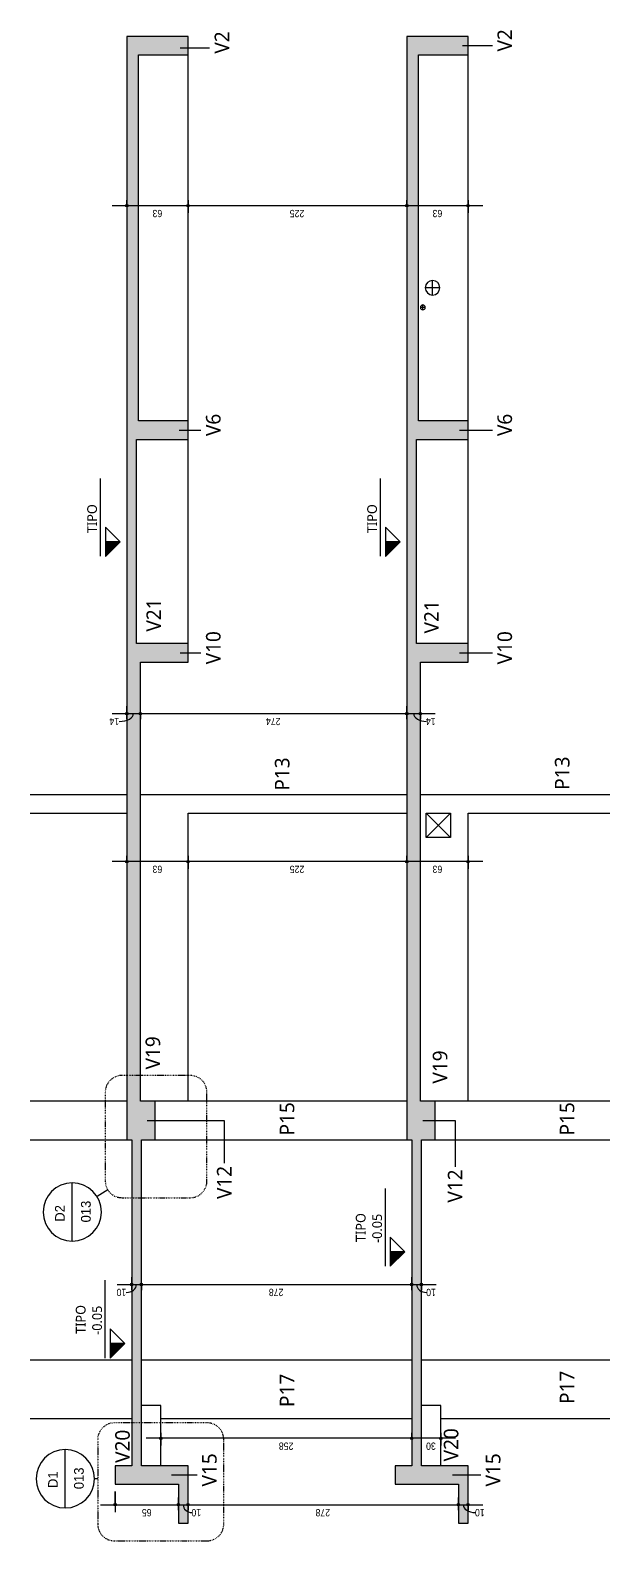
# Model space of a CAD drawing. Header units: centimetres. Extents: x -1968 to 25888, y -1244 to 84208.
# Drawn here: x 3456 to 4052, y 76450 to 78003 of the extents above; entities that cross this region are included whole.
import ezdxf

# ---------------------------------------------------------------- set-up
doc = ezdxf.new("R2010")
doc.units = ezdxf.units.CM
doc.linetypes.add('Traço ponto', pattern=[1.5875, 0.635, -0.47625, 0, -0.47625])
for name, color, linetype, lineweight in [('A-ANNO-DIMS', 7, 'Continuous', 9), ('A-ANNO-DIMS-50', 7, 'Continuous', 9), ('A-ANNO-SYMB', 7, 'Continuous', 9), ('A-DETL-GENF', 7, 'Continuous', 18), ('A-DETL-THIN', 7, 'Continuous', 18), ('A-FLOR', 7, 'Continuous', 18), ('A-GENM', 7, 'Continuous', 18), ('G-ANNO-TEXT', 7, 'Continuous', 9), ('S-BEAM', 7, 'Continuous', 18), ('S-BEAM-IDEN', 7, 'Continuous', 9), ('S-COLS', 7, 'Continuous', 18), ('S-COLS-IDEN', 7, 'Continuous', 9)]:
    doc.layers.add(name, color=color, linetype=linetype, lineweight=lineweight)
doc.layers.add('A-DETL', color=7, linetype='Continuous', lineweight=18, true_color=0x00a600)
doc.styles.add('Fira Sans', font='', dxfattribs={"width": 0.9, "height": 7.5})
doc.styles.add('Fira Sans_1', font='', dxfattribs={"height": 10})
doc.styles.add('Gadugi', font='gadugi.ttf', dxfattribs={"height": 10})
doc.styles.add('Gadugi_1', font='gadugi.ttf', dxfattribs={"height": 15})
doc.styles.get('Fira Sans').set_extended_font_data('Fira Sans')
doc.styles.get('Fira Sans_1').set_extended_font_data('Fira Sans')
doc.dimstyles.new('PED_R80_1_5mm_ACIMA_As_ESQ__R00_1', dxfattribs={"dimscale": 30.48, "dimtxt": 10.229846, "dimasz": 0.328084, "dimexe": 0.246063, "dimexo": 0.246063, "dimgap": 0.049213, "dimtad": 1, "dimdec": 1, "dimrnd": 0.5, "dimdsep": 46, "dimtxsty": 'Fira Sans', "dimblk1": 'DOTSMALL', "dimblk2": 'DOTSMALL', "dimsah": 1, "dimcen": 0.09, "dimdle": 0.492126, "dimazin": 0, "dimtfac": 1, "dimtdec": 4, "dimtix": 1, "dimtmove": 2, "dimatfit": 3, "dimfxl": 1, "dimtvp": 1, "dimtolj": 1, "dimtzin": 0, "dimarcsym": 2})
doc.dimstyles.new('PED_R80_1_5mm_ACIMA_As_ESQ__R00_2', dxfattribs={"dimscale": 30.48, "dimtxt": 10.229846, "dimasz": 0.328084, "dimexe": 0.246063, "dimexo": 0.246063, "dimgap": 0.049213, "dimtad": 1, "dimdec": 1, "dimrnd": 0.5, "dimdsep": 46, "dimtxsty": 'Fira Sans', "dimblk1": 'DOTSMALL', "dimblk2": 'DOTSMALL', "dimsah": 1, "dimcen": 0.09, "dimdle": 0.492126, "dimazin": 0, "dimtfac": 1, "dimtdec": 4, "dimtix": 1, "dimtmove": 1, "dimatfit": 3, "dimfxl": 1, "dimtvp": 1, "dimtolj": 1, "dimtzin": 0, "dimarcsym": 2})
doc.dimstyles.new('PED_R80_1_5mm_ACIMA_As_ESQ__R00_3', dxfattribs={"dimscale": 30.48, "dimtxt": 10.229846, "dimasz": 0.328084, "dimexe": 0.246063, "dimexo": 0.246063, "dimgap": 0.049213, "dimtad": 1, "dimdec": 1, "dimrnd": 0.5, "dimdsep": 46, "dimtxsty": 'Fira Sans', "dimblk1": 'DOTSMALL', "dimblk2": 'DOTSMALL', "dimsah": 1, "dimcen": 0.09, "dimdle": 0.492126, "dimazin": 0, "dimtfac": 1, "dimtdec": 4, "dimtix": 1, "dimtmove": 0, "dimatfit": 3, "dimfxl": 1, "dimtvp": 1, "dimtolj": 1, "dimtzin": 0, "dimarcsym": 2})

# ---------------------------------------------------------------- blocks, each defined once
blk = doc.blocks.new('PED_FURO_RETANGULAR_R04_2020 _INSTÂNCIA_ - FURO RET-3755454-CT102 - CORTE A-A')
at = {"layer": 'A-GENM', "color": 253, "lineweight": 25, "true_color": 0xaaaaaa}
for p, q in [((-219.3, 77198.2), (-244.3, 77173.2)), ((-219.3, 77173.2), (-244.3, 77198.2))]:
    blk.add_line(p, q, dxfattribs=at)
blk = doc.blocks.new('PED_FURO_CIRCULAR_R04_2020 _INSTÂNCIA_ - FURO CIRC-3758312-CT102 - CORTE A-A')
at = {"layer": 'A-GENM', "color": 253, "lineweight": 25, "true_color": 0xaaaaaa}
for p, q in [((-237.8, 77731.1), (-237.8, 77746.1)), ((-230.3, 77738.6), (-245.3, 77738.6))]:
    blk.add_line(p, q, dxfattribs=at)
blk = doc.blocks.new('PED_FURO_CIRCULAR_R04_2020 _INSTÂNCIA_ - FURO CIRC-3747796-CT102 - CORTE A-A')
at = {"layer": 'A-GENM', "color": 253, "lineweight": 25, "true_color": 0xaaaaaa}
for p, q in [((-245.3, 77718.4), (-250.3, 77718.4)), ((-247.8, 77715.9), (-247.8, 77720.9))]:
    blk.add_line(p, q, dxfattribs=at)
blk = doc.blocks.new('DIMBLOCK307-CT102 - CORTE A-A')
at = {"layer": 'A-ANNO-DIMS-50', "true_color": 0x000032}
h = blk.add_hatch(color=178, dxfattribs=at)
edge = h.paths.add_edge_path(flags=0)
edge.add_arc((3843, 77823), 1.25, 0, 360)
h = blk.add_hatch(color=178, dxfattribs=at)
edge = h.paths.add_edge_path(flags=0)
edge.add_arc((3906, 77823), 1.25, 0, 360)
at = {"layer": 'A-ANNO-DIMS-50', "color": 178, "true_color": 0x000032}
for p, q in [((3843, 77828.8), (3843, 77815.5)), ((3843, 77823), (3843, 77828.8)), ((3921, 77823), (3843, 77823)), ((3906, 77828.8), (3906, 77815.5)), ((3906, 77823), (3906, 77828.8))]:
    blk.add_line(p, q, dxfattribs=at)
for centre in [(3843, 77823), (3906, 77823)]:
    blk.add_circle(centre, 1.25, dxfattribs=at)
at = {"layer": 'A-ANNO-DIMS-50', "color": 0, "insert": (3879.5, 77811.2), "char_height": 7.5, "width": 11.961, "attachment_point": 1, "rotation": 180, "line_spacing_factor": 1.049215, "style": 'Fira Sans'}
blk.add_mtext('63', dxfattribs=at)
blk = doc.blocks.new('_DotSmall')
at = {"color": 0, "linetype": 'ByBlock', "const_width": 0.5}
blk.add_lwpolyline([(-0.0625, 0, 1), (0.0625, 0, 1)], format="xyb", close=True, dxfattribs=at)
blk = doc.blocks.new('DIMBLOCK308-CT102 - CORTE A-A')
at = {"layer": 'A-ANNO-DIMS-50', "true_color": 0x000032}
h = blk.add_hatch(color=178, dxfattribs=at)
edge = h.paths.add_edge_path(flags=0)
edge.add_arc((3618, 77823), 1.25, 0, 360)
h = blk.add_hatch(color=178, dxfattribs=at)
edge = h.paths.add_edge_path(flags=0)
edge.add_arc((3843, 77823), 1.25, 0, 360)
at = {"layer": 'A-ANNO-DIMS-50', "color": 178, "true_color": 0x000032}
for p, q in [((3618, 77828.8), (3618, 77815.5)), ((3618, 77823), (3618, 77828.8)), ((3843, 77823), (3618, 77823)), ((3843, 77828.8), (3843, 77815.5)), ((3843, 77823), (3843, 77828.8))]:
    blk.add_line(p, q, dxfattribs=at)
for centre in [(3618, 77823), (3843, 77823)]:
    blk.add_circle(centre, 1.25, dxfattribs=at)
at = {"layer": 'A-ANNO-DIMS-50', "color": 0, "insert": (3737.6, 77811.2), "char_height": 7.5, "width": 17.155, "attachment_point": 1, "rotation": 180, "line_spacing_factor": 1.049215, "style": 'Fira Sans'}
blk.add_mtext('225', dxfattribs=at)
blk = doc.blocks.new('DIMBLOCK309-CT102 - CORTE A-A')
at = {"layer": 'A-ANNO-DIMS-50', "true_color": 0x000032}
h = blk.add_hatch(color=178, dxfattribs=at)
edge = h.paths.add_edge_path(flags=0)
edge.add_arc((3555, 77823), 1.25, 0, 360)
h = blk.add_hatch(color=178, dxfattribs=at)
edge = h.paths.add_edge_path(flags=0)
edge.add_arc((3618, 77823), 1.25, 0, 360)
at = {"layer": 'A-ANNO-DIMS-50', "color": 178, "true_color": 0x000032}
for p, q in [((3618, 77823), (3540, 77823)), ((3555, 77828.8), (3555, 77815.5)), ((3555, 77823), (3555, 77828.8)), ((3618, 77828.8), (3618, 77815.5)), ((3618, 77823), (3618, 77828.8))]:
    blk.add_line(p, q, dxfattribs=at)
for centre in [(3555, 77823), (3618, 77823)]:
    blk.add_circle(centre, 1.25, dxfattribs=at)
at = {"layer": 'A-ANNO-DIMS-50', "color": 0, "insert": (3591.5, 77811.2), "char_height": 7.5, "width": 11.961, "attachment_point": 1, "rotation": 180, "line_spacing_factor": 1.049215, "style": 'Fira Sans'}
blk.add_mtext('63', dxfattribs=at)
blk = doc.blocks.new('DIMBLOCK310-CT102 - CORTE A-A')
at = {"layer": 'A-ANNO-DIMS-50', "true_color": 0x000032}
h = blk.add_hatch(color=178, dxfattribs=at)
edge = h.paths.add_edge_path(flags=0)
edge.add_arc((3555, 77300.7), 1.25, 0, 360)
h = blk.add_hatch(color=178, dxfattribs=at)
edge = h.paths.add_edge_path(flags=0)
edge.add_arc((3569, 77300.7), 1.25, 0, 360)
at = {"layer": 'A-ANNO-DIMS-50', "color": 178, "true_color": 0x000032}
for p, q in [((3555, 77294.9), (3555, 77308.2)), ((3569, 77294.9), (3569, 77308.2)), ((3540, 77300.7), (3569, 77300.7)), ((3555, 77300.7), (3555, 77294.9)), ((3569, 77300.7), (3569, 77294.9))]:
    blk.add_line(p, q, dxfattribs=at)
for centre in [(3555, 77300.7), (3569, 77300.7)]:
    blk.add_circle(centre, 1.25, dxfattribs=at)
blk.add_ellipse((3547.2, 77300.7), major_axis=(14.8, 0), ratio=0.545443, start_param=4.712389, end_param=6.283185, dxfattribs=at)
at = {"layer": 'A-ANNO-DIMS-50', "color": 0, "insert": (3547.2, 77288.8), "char_height": 7.5, "width": 11.174, "attachment_point": 1, "rotation": 180, "line_spacing_factor": 1.049215, "style": 'Fira Sans'}
blk.add_mtext('14', dxfattribs=at)
blk = doc.blocks.new('DIMBLOCK311-CT102 - CORTE A-A')
at = {"layer": 'A-ANNO-DIMS-50', "true_color": 0x000032}
h = blk.add_hatch(color=178, dxfattribs=at)
edge = h.paths.add_edge_path(flags=0)
edge.add_arc((3569, 77300.7), 1.25, 0, 360)
h = blk.add_hatch(color=178, dxfattribs=at)
edge = h.paths.add_edge_path(flags=0)
edge.add_arc((3843, 77300.7), 1.25, 0, 360)
at = {"layer": 'A-ANNO-DIMS-50', "color": 178, "true_color": 0x000032}
for p, q in [((3569, 77294.9), (3569, 77308.2)), ((3843, 77294.9), (3843, 77308.2)), ((3569, 77300.7), (3843, 77300.7)), ((3569, 77300.7), (3569, 77294.9)), ((3843, 77300.7), (3843, 77294.9))]:
    blk.add_line(p, q, dxfattribs=at)
for centre in [(3569, 77300.7), (3843, 77300.7)]:
    blk.add_circle(centre, 1.25, dxfattribs=at)
at = {"layer": 'A-ANNO-DIMS-50', "color": 0, "insert": (3713.1, 77288.8), "char_height": 7.5, "width": 16.997, "attachment_point": 1, "rotation": 180, "line_spacing_factor": 1.049215, "style": 'Fira Sans'}
blk.add_mtext('274', dxfattribs=at)
blk = doc.blocks.new('DIMBLOCK312-CT102 - CORTE A-A')
at = {"layer": 'A-ANNO-DIMS-50', "true_color": 0x000032}
h = blk.add_hatch(color=178, dxfattribs=at)
edge = h.paths.add_edge_path(flags=0)
edge.add_arc((3843, 77300.7), 1.25, 0, 360)
h = blk.add_hatch(color=178, dxfattribs=at)
edge = h.paths.add_edge_path(flags=0)
edge.add_arc((3857, 77300.7), 1.25, 0, 360)
at = {"layer": 'A-ANNO-DIMS-50', "color": 178, "true_color": 0x000032}
for p, q in [((3843, 77294.9), (3843, 77308.2)), ((3857, 77294.9), (3857, 77308.2)), ((3843, 77300.7), (3872, 77300.7)), ((3843, 77300.7), (3843, 77294.9)), ((3857, 77300.7), (3857, 77294.9))]:
    blk.add_line(p, q, dxfattribs=at)
for centre in [(3843, 77300.7), (3857, 77300.7)]:
    blk.add_circle(centre, 1.25, dxfattribs=at)
blk.add_ellipse((3863.3, 77300.7), major_axis=(13.3, 0), ratio=0.607357, start_param=3.141593, end_param=4.712389, dxfattribs=at)
at = {"layer": 'A-ANNO-DIMS-50', "color": 0, "insert": (3872.6, 77288.8), "char_height": 7.5, "width": 11.174, "attachment_point": 1, "rotation": 180, "line_spacing_factor": 1.049215, "style": 'Fira Sans'}
blk.add_mtext('14', dxfattribs=at)
blk = doc.blocks.new('DIMBLOCK313-CT102 - CORTE A-A')
at = {"layer": 'A-ANNO-DIMS-50', "true_color": 0x000032}
h = blk.add_hatch(color=178, dxfattribs=at)
edge = h.paths.add_edge_path(flags=0)
edge.add_arc((3843, 77148.5), 1.25, 0, 360)
h = blk.add_hatch(color=178, dxfattribs=at)
edge = h.paths.add_edge_path(flags=0)
edge.add_arc((3906, 77148.5), 1.25, 0, 360)
at = {"layer": 'A-ANNO-DIMS-50', "color": 178, "true_color": 0x000032}
for p, q in [((3843, 77154.3), (3843, 77141)), ((3843, 77148.5), (3843, 77154.3)), ((3906, 77154.3), (3906, 77141)), ((3906, 77148.5), (3906, 77154.3)), ((3921, 77148.5), (3843, 77148.5))]:
    blk.add_line(p, q, dxfattribs=at)
for centre in [(3843, 77148.5), (3906, 77148.5)]:
    blk.add_circle(centre, 1.25, dxfattribs=at)
at = {"layer": 'A-ANNO-DIMS-50', "color": 0, "insert": (3879.5, 77136.7), "char_height": 7.5, "width": 11.961, "attachment_point": 1, "rotation": 180, "line_spacing_factor": 1.049215, "style": 'Fira Sans'}
blk.add_mtext('63', dxfattribs=at)
blk = doc.blocks.new('DIMBLOCK314-CT102 - CORTE A-A')
at = {"layer": 'A-ANNO-DIMS-50', "true_color": 0x000032}
h = blk.add_hatch(color=178, dxfattribs=at)
edge = h.paths.add_edge_path(flags=0)
edge.add_arc((3618, 77148.5), 1.25, 0, 360)
h = blk.add_hatch(color=178, dxfattribs=at)
edge = h.paths.add_edge_path(flags=0)
edge.add_arc((3843, 77148.5), 1.25, 0, 360)
at = {"layer": 'A-ANNO-DIMS-50', "color": 178, "true_color": 0x000032}
for p, q in [((3618, 77154.3), (3618, 77141)), ((3618, 77148.5), (3618, 77154.3)), ((3843, 77154.3), (3843, 77141)), ((3843, 77148.5), (3843, 77154.3)), ((3843, 77148.5), (3618, 77148.5))]:
    blk.add_line(p, q, dxfattribs=at)
for centre in [(3618, 77148.5), (3843, 77148.5)]:
    blk.add_circle(centre, 1.25, dxfattribs=at)
at = {"layer": 'A-ANNO-DIMS-50', "color": 0, "insert": (3737.6, 77136.7), "char_height": 7.5, "width": 17.155, "attachment_point": 1, "rotation": 180, "line_spacing_factor": 1.049215, "style": 'Fira Sans'}
blk.add_mtext('225', dxfattribs=at)
blk = doc.blocks.new('DIMBLOCK315-CT102 - CORTE A-A')
at = {"layer": 'A-ANNO-DIMS-50', "true_color": 0x000032}
h = blk.add_hatch(color=178, dxfattribs=at)
edge = h.paths.add_edge_path(flags=0)
edge.add_arc((3555, 77148.5), 1.25, 0, 360)
h = blk.add_hatch(color=178, dxfattribs=at)
edge = h.paths.add_edge_path(flags=0)
edge.add_arc((3618, 77148.5), 1.25, 0, 360)
at = {"layer": 'A-ANNO-DIMS-50', "color": 178, "true_color": 0x000032}
for p, q in [((3555, 77154.3), (3555, 77141)), ((3555, 77148.5), (3555, 77154.3)), ((3618, 77154.3), (3618, 77141)), ((3618, 77148.5), (3618, 77154.3)), ((3618, 77148.5), (3540, 77148.5))]:
    blk.add_line(p, q, dxfattribs=at)
for centre in [(3555, 77148.5), (3618, 77148.5)]:
    blk.add_circle(centre, 1.25, dxfattribs=at)
at = {"layer": 'A-ANNO-DIMS-50', "color": 0, "insert": (3591.5, 77136.7), "char_height": 7.5, "width": 11.961, "attachment_point": 1, "rotation": 180, "line_spacing_factor": 1.049215, "style": 'Fira Sans'}
blk.add_mtext('63', dxfattribs=at)
blk = doc.blocks.new('Corte - Chamada de detalhe métrica-2523054-CT102 - CORTE A-A')
at = {"layer": 'A-ANNO-SYMB'}
blk.add_line((-615.6, 76483.7), (-615.6, 76543.7), dxfattribs=at)
for start, end in [(90, 270), (270, 90)]:
    blk.add_arc((-615.6, 76513.7), 30, start, end, dxfattribs=at)
blk = doc.blocks.new('DIMBLOCK316-CT102 - CORTE A-A')
at = {"layer": 'A-ANNO-DIMS-50', "true_color": 0x000032}
h = blk.add_hatch(color=178, dxfattribs=at)
edge = h.paths.add_edge_path(flags=0)
edge.add_arc((3543, 76487), 1.25, 0, 360)
h = blk.add_hatch(color=178, dxfattribs=at)
edge = h.paths.add_edge_path(flags=0)
edge.add_arc((3608, 76487), 1.25, 0, 360)
at = {"layer": 'A-ANNO-DIMS-50', "color": 178, "true_color": 0x000032}
for p, q in [((3543, 76500.7), (3543, 76479.5)), ((3543, 76487), (3543, 76500.7)), ((3528, 76487), (3608, 76487)), ((3608, 76481.3), (3608, 76494.5)), ((3608, 76487), (3608, 76481.3))]:
    blk.add_line(p, q, dxfattribs=at)
for centre in [(3543, 76487), (3608, 76487)]:
    blk.add_circle(centre, 1.25, dxfattribs=at)
at = {"layer": 'A-ANNO-DIMS-50', "color": 0, "insert": (3580.5, 76475.1), "char_height": 7.5, "width": 11.961, "attachment_point": 1, "rotation": 180, "line_spacing_factor": 1.049215, "style": 'Fira Sans'}
blk.add_mtext('65', dxfattribs=at)
blk = doc.blocks.new('DIMBLOCK317-CT102 - CORTE A-A')
at = {"layer": 'A-ANNO-DIMS-50', "true_color": 0x000032}
h = blk.add_hatch(color=178, dxfattribs=at)
edge = h.paths.add_edge_path(flags=0)
edge.add_arc((3608, 76487), 1.25, 0, 360)
h = blk.add_hatch(color=178, dxfattribs=at)
edge = h.paths.add_edge_path(flags=0)
edge.add_arc((3618, 76487), 1.25, 0, 360)
at = {"layer": 'A-ANNO-DIMS-50', "color": 178, "true_color": 0x000032}
for p, q in [((3608, 76481.3), (3608, 76494.5)), ((3608, 76487), (3618, 76487)), ((3608, 76487), (3608, 76481.3)), ((3618, 76481.3), (3618, 76494.5)), ((3618, 76487), (3618, 76481.3))]:
    blk.add_line(p, q, dxfattribs=at)
for centre in [(3608, 76487), (3618, 76487)]:
    blk.add_circle(centre, 1.25, dxfattribs=at)
blk.add_ellipse((3621.9, 76487), major_axis=(8.93, 0), ratio=0.902602, start_param=3.141593, end_param=4.712389, dxfattribs=at)
at = {"layer": 'A-ANNO-DIMS-50', "color": 0, "insert": (3631.5, 76475.1), "char_height": 7.5, "width": 11.489, "attachment_point": 1, "rotation": 180, "line_spacing_factor": 1.049215, "style": 'Fira Sans'}
blk.add_mtext('10', dxfattribs=at)
blk = doc.blocks.new('DIMBLOCK318-CT102 - CORTE A-A')
at = {"layer": 'A-ANNO-DIMS-50', "true_color": 0x000032}
h = blk.add_hatch(color=178, dxfattribs=at)
edge = h.paths.add_edge_path(flags=0)
edge.add_arc((3618, 76487), 1.25, 0, 360)
h = blk.add_hatch(color=178, dxfattribs=at)
edge = h.paths.add_edge_path(flags=0)
edge.add_arc((3896, 76487), 1.25, 0, 360)
at = {"layer": 'A-ANNO-DIMS-50', "color": 178, "true_color": 0x000032}
for p, q in [((3618, 76481.3), (3618, 76494.5)), ((3618, 76487), (3896, 76487)), ((3618, 76487), (3618, 76481.3)), ((3896, 76481.3), (3896, 76494.5)), ((3896, 76487), (3896, 76481.3))]:
    blk.add_line(p, q, dxfattribs=at)
for centre in [(3618, 76487), (3896, 76487)]:
    blk.add_circle(centre, 1.25, dxfattribs=at)
at = {"layer": 'A-ANNO-DIMS-50', "color": 0, "insert": (3764.1, 76475.1), "char_height": 7.5, "width": 17.155, "attachment_point": 1, "rotation": 180, "line_spacing_factor": 1.049215, "style": 'Fira Sans'}
blk.add_mtext('278', dxfattribs=at)
blk = doc.blocks.new('DIMBLOCK319-CT102 - CORTE A-A')
at = {"layer": 'A-ANNO-DIMS-50', "true_color": 0x000032}
h = blk.add_hatch(color=178, dxfattribs=at)
edge = h.paths.add_edge_path(flags=0)
edge.add_arc((3896, 76487), 1.25, 0, 360)
h = blk.add_hatch(color=178, dxfattribs=at)
edge = h.paths.add_edge_path(flags=0)
edge.add_arc((3906, 76487), 1.25, 0, 360)
at = {"layer": 'A-ANNO-DIMS-50', "color": 178, "true_color": 0x000032}
for p, q in [((3896, 76481.3), (3896, 76494.5)), ((3896, 76487), (3921, 76487)), ((3896, 76487), (3896, 76481.3)), ((3906, 76481.3), (3906, 76494.5)), ((3906, 76487), (3906, 76481.3))]:
    blk.add_line(p, q, dxfattribs=at)
for centre in [(3896, 76487), (3906, 76487)]:
    blk.add_circle(centre, 1.25, dxfattribs=at)
blk.add_ellipse((3913.5, 76487), major_axis=(12.5, 0), ratio=0.643313, start_param=3.141593, end_param=4.712389, dxfattribs=at)
at = {"layer": 'A-ANNO-DIMS-50', "color": 0, "insert": (3923.1, 76475.1), "char_height": 7.5, "width": 11.489, "attachment_point": 1, "rotation": 180, "line_spacing_factor": 1.049215, "style": 'Fira Sans'}
blk.add_mtext('10', dxfattribs=at)
blk = doc.blocks.new('DIMBLOCK320-CT102 - CORTE A-A')
at = {"layer": 'A-ANNO-DIMS-50', "true_color": 0x000032}
h = blk.add_hatch(color=178, dxfattribs=at)
edge = h.paths.add_edge_path(flags=0)
edge.add_arc((3560, 76713.5), 1.25, 0, 360)
h = blk.add_hatch(color=178, dxfattribs=at)
edge = h.paths.add_edge_path(flags=0)
edge.add_arc((3570, 76713.5), 1.25, 0, 360)
at = {"layer": 'A-ANNO-DIMS-50', "color": 178, "true_color": 0x000032}
for p, q in [((3560, 76707.7), (3560, 76721)), ((3570, 76707.7), (3570, 76721)), ((3545, 76713.5), (3570, 76713.5)), ((3560, 76713.5), (3560, 76707.7)), ((3570, 76713.5), (3570, 76707.7))]:
    blk.add_line(p, q, dxfattribs=at)
for centre in [(3560, 76713.5), (3570, 76713.5)]:
    blk.add_circle(centre, 1.25, dxfattribs=at)
blk.add_ellipse((3554.5, 76713.5), major_axis=(10.5, 0), ratio=0.76981, start_param=4.712389, end_param=6.283185, dxfattribs=at)
at = {"layer": 'A-ANNO-DIMS-50', "color": 0, "insert": (3554.5, 76701.6), "char_height": 7.5, "width": 11.489, "attachment_point": 1, "rotation": 180, "line_spacing_factor": 1.049215, "style": 'Fira Sans'}
blk.add_mtext('10', dxfattribs=at)
blk = doc.blocks.new('DIMBLOCK321-CT102 - CORTE A-A')
at = {"layer": 'A-ANNO-DIMS-50', "true_color": 0x000032}
h = blk.add_hatch(color=178, dxfattribs=at)
edge = h.paths.add_edge_path(flags=0)
edge.add_arc((3570, 76713.5), 1.25, 0, 360)
h = blk.add_hatch(color=178, dxfattribs=at)
edge = h.paths.add_edge_path(flags=0)
edge.add_arc((3848, 76713.5), 1.25, 0, 360)
at = {"layer": 'A-ANNO-DIMS-50', "color": 178, "true_color": 0x000032}
for p, q in [((3570, 76707.7), (3570, 76721)), ((3848, 76707.7), (3848, 76721)), ((3570, 76713.5), (3848, 76713.5)), ((3570, 76713.5), (3570, 76707.7)), ((3848, 76713.5), (3848, 76707.7))]:
    blk.add_line(p, q, dxfattribs=at)
for centre in [(3570, 76713.5), (3848, 76713.5)]:
    blk.add_circle(centre, 1.25, dxfattribs=at)
at = {"layer": 'A-ANNO-DIMS-50', "color": 0, "insert": (3716.1, 76701.6), "char_height": 7.5, "width": 17.155, "attachment_point": 1, "rotation": 180, "line_spacing_factor": 1.049215, "style": 'Fira Sans'}
blk.add_mtext('278', dxfattribs=at)
blk = doc.blocks.new('DIMBLOCK322-CT102 - CORTE A-A')
at = {"layer": 'A-ANNO-DIMS-50', "true_color": 0x000032}
h = blk.add_hatch(color=178, dxfattribs=at)
edge = h.paths.add_edge_path(flags=0)
edge.add_arc((3848, 76713.5), 1.25, 0, 360)
h = blk.add_hatch(color=178, dxfattribs=at)
edge = h.paths.add_edge_path(flags=0)
edge.add_arc((3858, 76713.5), 1.25, 0, 360)
at = {"layer": 'A-ANNO-DIMS-50', "color": 178, "true_color": 0x000032}
for p, q in [((3848, 76707.7), (3848, 76721)), ((3858, 76707.7), (3858, 76721)), ((3848, 76713.5), (3873, 76713.5)), ((3848, 76713.5), (3848, 76707.7)), ((3858, 76713.5), (3858, 76707.7))]:
    blk.add_line(p, q, dxfattribs=at)
for centre in [(3848, 76713.5), (3858, 76713.5)]:
    blk.add_circle(centre, 1.25, dxfattribs=at)
blk.add_ellipse((3863.3, 76713.5), major_axis=(10.3, 0), ratio=0.780994, start_param=3.141593, end_param=4.712389, dxfattribs=at)
at = {"layer": 'A-ANNO-DIMS-50', "color": 0, "insert": (3872.9, 76701.6), "char_height": 7.5, "width": 11.489, "attachment_point": 1, "rotation": 180, "line_spacing_factor": 1.049215, "style": 'Fira Sans'}
blk.add_mtext('10', dxfattribs=at)
blk = doc.blocks.new('DIMBLOCK323-CT102 - CORTE A-A')
at = {"layer": 'A-ANNO-DIMS-50', "true_color": 0x000032}
h = blk.add_hatch(color=178, dxfattribs=at)
edge = h.paths.add_edge_path(flags=0)
edge.add_arc((3848, 76555.4), 1.25, 0, 360)
h = blk.add_hatch(color=178, dxfattribs=at)
edge = h.paths.add_edge_path(flags=0)
edge.add_arc((3878, 76555.4), 1.25, 0, 360)
at = {"layer": 'A-ANNO-DIMS-50', "color": 178, "true_color": 0x000032}
for p, q in [((3848, 76561.1), (3848, 76547.9)), ((3848, 76555.4), (3848, 76561.1)), ((3878, 76561.1), (3878, 76547.9)), ((3878, 76555.4), (3878, 76561.1)), ((3893, 76555.4), (3848, 76555.4))]:
    blk.add_line(p, q, dxfattribs=at)
for centre in [(3848, 76555.4), (3878, 76555.4)]:
    blk.add_circle(centre, 1.25, dxfattribs=at)
at = {"layer": 'A-ANNO-DIMS-50', "color": 0, "insert": (3872.8, 76543.5), "char_height": 7.5, "width": 12.276, "attachment_point": 1, "rotation": 180, "line_spacing_factor": 1.049215, "style": 'Fira Sans'}
blk.add_mtext('30', dxfattribs=at)
blk = doc.blocks.new('DIMBLOCK324-CT102 - CORTE A-A')
at = {"layer": 'A-ANNO-DIMS-50', "true_color": 0x000032}
h = blk.add_hatch(color=178, dxfattribs=at)
edge = h.paths.add_edge_path(flags=0)
edge.add_arc((3590, 76555.4), 1.25, 0, 360)
h = blk.add_hatch(color=178, dxfattribs=at)
edge = h.paths.add_edge_path(flags=0)
edge.add_arc((3848, 76555.4), 1.25, 0, 360)
at = {"layer": 'A-ANNO-DIMS-50', "color": 178, "true_color": 0x000032}
for p, q in [((3590, 76561.1), (3590, 76547.9)), ((3590, 76555.4), (3590, 76561.1)), ((3848, 76561.1), (3848, 76547.9)), ((3848, 76555.4), (3848, 76561.1)), ((3848, 76555.4), (3575, 76555.4))]:
    blk.add_line(p, q, dxfattribs=at)
for centre in [(3590, 76555.4), (3848, 76555.4)]:
    blk.add_circle(centre, 1.25, dxfattribs=at)
at = {"layer": 'A-ANNO-DIMS-50', "color": 0, "insert": (3726.4, 76543.5), "char_height": 7.5, "width": 17.784, "attachment_point": 1, "rotation": 180, "line_spacing_factor": 1.049215, "style": 'Fira Sans'}
blk.add_mtext('258', dxfattribs=at)

msp = doc.modelspace()

# ---------------------------------------------------------------- hatches: boundary and pattern name
at = {"layer": 'A-DETL-GENF'}
for points in [[(3533.02, 77462.36), (3548, 77477.34), (3533.02, 77477.34)], [(3821.02, 77462.36), (3835.99, 77477.34), (3821.02, 77477.34)], [(3826.02, 76732.31), (3841, 76747.28), (3826.02, 76747.28)], [(3538.02, 76637.81), (3553, 76652.78), (3538.02, 76652.78)]]:
    msp.add_hatch(color=256, dxfattribs=at).paths.add_polyline_path(points, flags=0)
at = {"layer": 'A-FLOR', "true_color": 0xa6a6a6}
for points in [[(3555, 77601.68), (3567, 77601.68), (3567, 77978.18), (3555, 77978.18), (3555, 77601.68)], [(3848.3, 77601.68), (3855, 77601.68), (3855, 77978.18), (3843, 77978.18), (3843, 77601.68)], [(3565, 77372.68), (3565, 77582.68), (3555, 77582.68), (3555, 77372.68)], [(3843, 77372.68), (3853, 77372.68), (3853, 77582.68), (3843, 77582.68), (3843, 77392.75)], [(3569, 76902.18), (3569, 77353.68), (3555, 77353.68), (3555, 76902.18)], [(3846.83, 76902.18), (3857, 76902.18), (3857, 77353.68), (3843, 77353.68), (3843, 76902.18)], [(3570, 76527.18), (3570, 76877.18), (3560, 76877.18), (3560, 76527.18)], [(3858, 76527.18), (3858, 76862.18), (3848, 76862.18), (3848, 76527.18)], [(3618, 76468.18), (3618, 76508.18), (3608, 76508.18), (3608, 76468.18)], [(3902.71, 76468.18), (3906, 76468.18), (3906, 76508.18), (3896, 76508.18), (3896, 76468.18)]]:
    msp.add_hatch(color=253, dxfattribs=at).paths.add_polyline_path(points, flags=0)
at = {"layer": 'S-BEAM', "true_color": 0xa6a6a6}
for points in [[(3569, 77978.18), (3618, 77978.18), (3618, 77997.18), (3555, 77997.18), (3555, 77978.18), (3567, 77978.18)], [(3874.8, 77978.18), (3906, 77978.18), (3906, 77997.18), (3843, 77997.18), (3843, 77978.18), (3857, 77978.18)], [(3618, 77582.68), (3618, 77601.68), (3555, 77601.68), (3555, 77582.68), (3569, 77582.68)], [(3906, 77582.68), (3906, 77601.68), (3843, 77601.68), (3843, 77582.68), (3877, 77582.68)], [(3569, 77353.68), (3618, 77353.68), (3618, 77372.68), (3555, 77372.68), (3555, 77353.68), (3567, 77353.68)], [(3843, 77353.68), (3906, 77353.68), (3906, 77372.68), (3843, 77372.68)], [(3570.6, 76862.18), (3584, 76862.18), (3584, 76902.18), (3555, 76902.17), (3555, 76862.18), (3560, 76862.18), (3560, 76877.18), (3570, 76877.18), (3570, 76862.18)], [(3858, 76862.18), (3872, 76862.18), (3872, 76902.18), (3843, 76902.18), (3843, 76862.18), (3857, 76862.18)], [(3604.67, 76508.18), (3618, 76508.18), (3618, 76527.18), (3543, 76527.18), (3543, 76508.18), (3570, 76508.18)], [(3848, 76508.18), (3906, 76508.18), (3906, 76527.18), (3831, 76527.18), (3831, 76508.18)]]:
    msp.add_hatch(color=253, dxfattribs=at).paths.add_polyline_path(points, flags=0)

# ---------------------------------------------------------------- linework, layer by layer
at = {"layer": 'A-ANNO-SYMB', "linetype": 'Traço ponto'}
for p, q in [((3620.34, 76928.46), (3549.87, 76928.46)), ((3532.87, 76911.46), (3532.87, 76819.8)), ((3637.34, 76819.8), (3637.34, 76911.46)), ((3549.87, 76802.8), (3620.34, 76802.8)), ((3637.68, 76571.23), (3542.12, 76571.23)), ((3525.12, 76554.23), (3525.12, 76466.94)), ((3654.68, 76466.94), (3654.68, 76554.23)), ((3542.12, 76449.94), (3637.68, 76449.94))]:
    msp.add_line(p, q, dxfattribs=at)
at = {"layer": 'A-ANNO-SYMB'}
for p, q in [((3535.44, 76810.81), (3524.37, 76803.91)), ((3525.12, 76513.68), (3521.72, 76513.68))]:
    msp.add_line(p, q, dxfattribs=at)
at = {"layer": 'A-ANNO-SYMB', "linetype": 'Traço ponto'}
for centre, start, end in [((3549.87, 76911.46), 90, 180), ((3620.34, 76911.46), 0, 90), ((3549.87, 76819.8), 180, 270), ((3620.34, 76819.8), 270, 0), ((3542.12, 76554.23), 90, 180), ((3637.68, 76554.23), 0, 90), ((3542.12, 76466.94), 180, 270), ((3637.68, 76466.94), 270, 0)]:
    msp.add_arc(centre, 17, start, end, dxfattribs=at)
at = {"layer": 'A-DETL', "color": 7}
for p, q in [((3527.9, 77462.4), (3527.9, 77542.4)), ((3815.89, 77462.4), (3815.89, 77542.4)), ((3548, 77477.34), (3533.02, 77492.31)), ((3533.02, 77492.31), (3533.02, 77477.34)), ((3835.99, 77477.34), (3821.02, 77492.31)), ((3821.02, 77492.31), (3821.02, 77477.34)), ((3820.9, 76732.35), (3820.9, 76812.35)), ((3841, 76747.28), (3826.02, 76762.26)), ((3826.02, 76762.26), (3826.02, 76747.28)), ((3532.9, 76637.85), (3532.9, 76717.85)), ((3553, 76652.78), (3538.02, 76667.76)), ((3538.02, 76667.76), (3538.02, 76652.78))]:
    msp.add_line(p, q, dxfattribs=at)
at = {"layer": 'A-DETL-THIN'}
for p, q in [((3533.02, 77477.34), (3533.02, 77462.36)), ((3533.02, 77462.36), (3548, 77477.34)), ((3548, 77477.34), (3533.02, 77477.34)), ((3821.02, 77477.34), (3821.02, 77462.36)), ((3821.02, 77462.36), (3835.99, 77477.34)), ((3835.99, 77477.34), (3821.02, 77477.34)), ((3826.02, 76747.28), (3826.02, 76732.31)), ((3826.02, 76732.31), (3841, 76747.28)), ((3841, 76747.28), (3826.02, 76747.28)), ((3538.02, 76652.78), (3538.02, 76637.81)), ((3538.02, 76637.81), (3553, 76652.78)), ((3553, 76652.78), (3538.02, 76652.78))]:
    msp.add_line(p, q, dxfattribs=at)
at = {"layer": 'A-FLOR', "lineweight": 25}
for p, q in [((3555, 77978.18), (3555, 77601.68)), ((3567, 77601.68), (3567, 77978.18)), ((3843, 77978.18), (3843, 77601.68)), ((3855, 77601.68), (3855, 77978.18)), ((3555, 77582.68), (3555, 77372.68)), ((3565, 77372.68), (3565, 77582.68)), ((3843, 77582.68), (3843, 77372.68)), ((3853, 77372.68), (3853, 77582.68)), ((3555, 77353.68), (3555, 76902.18)), ((3569, 76902.18), (3569, 77353.68)), ((3843, 77353.68), (3843, 76902.18)), ((3857, 76902.18), (3857, 77353.68)), ((3560, 76862.18), (3560, 76527.18)), ((3570, 76527.18), (3570, 76862.18)), ((3848, 76862.18), (3848, 76527.18)), ((3858, 76527.18), (3858, 76862.18)), ((3608, 76508.18), (3608, 76468.18)), ((3618, 76468.18), (3618, 76508.18)), ((3896, 76508.18), (3896, 76468.18)), ((3906, 76468.18), (3906, 76508.18)), ((3608, 76468.18), (3618, 76468.18)), ((3896, 76468.18), (3906, 76468.18))]:
    msp.add_line(p, q, dxfattribs=at)
at = {"layer": 'S-BEAM', "lineweight": 25}
for p, q in [((3555, 77997.18), (3555, 77978.18)), ((3618, 77997.18), (3555, 77997.18)), ((3618, 77978.18), (3618, 77997.18)), ((3843, 77997.18), (3843, 77978.18)), ((3906, 77997.18), (3843, 77997.18)), ((3906, 77978.18), (3906, 77997.18)), ((3567, 77978.18), (3618, 77978.18)), ((3618, 77601.68), (3618, 77978.18)), ((3855, 77978.18), (3906, 77978.18)), ((3906, 77601.68), (3906, 77978.18)), ((3555, 77601.68), (3555, 77582.68)), ((3618, 77601.68), (3567, 77601.68)), ((3618, 77582.68), (3618, 77601.68)), ((3843, 77601.68), (3843, 77582.68)), ((3906, 77601.68), (3855, 77601.68)), ((3906, 77582.68), (3906, 77601.68)), ((3565, 77582.68), (3618, 77582.68)), ((3618, 77372.68), (3618, 77582.68)), ((3853, 77582.68), (3906, 77582.68)), ((3906, 77372.68), (3906, 77582.68)), ((3555, 77372.68), (3555, 77353.68)), ((3618, 77372.68), (3565, 77372.68)), ((3618, 77353.68), (3618, 77372.68)), ((3843, 77372.68), (3843, 77353.68)), ((3906, 77372.68), (3853, 77372.68)), ((3906, 77353.68), (3906, 77372.68)), ((3569, 77353.68), (3618, 77353.68)), ((3857, 77353.68), (3906, 77353.68)), ((3618, 76902.18), (3618, 77198.18)), ((3863, 77173.18), (3863, 77198.18)), ((3888, 77198.18), (3888, 77173.18)), ((3906, 76902.18), (3906, 77198.18)), ((3888, 77173.18), (3863, 77173.18)), ((3555, 76902.18), (3555, 76862.18)), ((3584, 76902.18), (3569, 76902.18)), ((3584, 76862.18), (3584, 76902.18)), ((3843, 76902.18), (3843, 76862.18)), ((3872, 76902.18), (3857, 76902.18)), ((3872, 76862.18), (3872, 76902.18)), ((3555, 76862.18), (3560, 76862.18)), ((3570, 76862.18), (3584, 76862.18)), ((3843, 76862.18), (3848, 76862.18)), ((3858, 76862.18), (3872, 76862.18)), ((3590, 76589.09), (3570, 76589.09)), ((3590, 76527.18), (3590, 76589.09)), ((3878, 76589.09), (3858, 76589.09)), ((3878, 76527.18), (3878, 76589.09)), ((3543, 76527.18), (3543, 76508.18)), ((3560, 76527.18), (3543, 76527.18)), ((3618, 76527.18), (3570, 76527.18)), ((3618, 76508.18), (3618, 76527.18)), ((3848, 76527.18), (3831, 76527.18)), ((3831, 76527.18), (3831, 76508.18)), ((3906, 76527.18), (3858, 76527.18)), ((3906, 76508.18), (3906, 76527.18)), ((3543, 76508.18), (3608, 76508.18)), ((3831, 76508.18), (3896, 76508.18))]:
    msp.add_line(p, q, dxfattribs=at)
for centre, radius, start, end in [((3869.5, 77738.6), 7.5, 0, 180), ((3869.5, 77738.6), 7.5, 180, 0), ((3859.5, 77718.42), 2.5, 0, 180), ((3859.5, 77718.42), 2.5, 180, 0)]:
    msp.add_arc(centre, radius, start, end, dxfattribs=at)
at = {"layer": 'S-BEAM-IDEN'}
for p, q in [((3609.78, 77985.47), (3640.15, 77985.47)), ((3900.21, 77987.68), (3931.01, 77987.68)), ((3608.8, 77592.18), (3631.27, 77592.18)), ((3897.3, 77592.18), (3931.01, 77592.18)), ((3609.71, 77363.18), (3631.27, 77363.18)), ((3897.3, 77363.18), (3931.01, 77363.18)), ((3575.77, 76882.18), (3655.23, 76882.18)), ((3655.23, 76882.18), (3655.23, 76838.13)), ((3859.57, 76882.18), (3892.69, 76882.18)), ((3892.69, 76882.18), (3892.69, 76834.45)), ((3600.79, 76517.68), (3627.22, 76517.68)), ((3889.9, 76517.68), (3919.06, 76517.68))]:
    msp.add_line(p, q, dxfattribs=at)
at = {"layer": 'S-COLS', "lineweight": 25}
for p, q in [((3555, 77217.18), (3455.65, 77217.18)), ((3843, 77217.18), (3569, 77217.18)), ((4051.73, 77217.18), (3857, 77217.18)), ((3455.65, 77198.18), (3555, 77198.18)), ((3618, 77198.18), (3843, 77198.18)), ((3863, 77198.18), (3888, 77198.18)), ((3906, 77198.18), (4051.73, 77198.18)), ((3555, 76902.18), (3455.65, 76902.18)), ((3843, 76902.18), (3584, 76902.18)), ((4051.73, 76902.18), (3872, 76902.18)), ((3455.65, 76862.18), (3555, 76862.18)), ((3584, 76862.18), (3843, 76862.18)), ((3872, 76862.18), (4051.73, 76862.18)), ((3560, 76635.68), (3455.65, 76635.68)), ((3848, 76635.68), (3570, 76635.68)), ((4051.73, 76635.68), (3858, 76635.68)), ((3455.65, 76575.68), (3560, 76575.68)), ((3590, 76575.68), (3848, 76575.68)), ((3878, 76575.68), (4051.73, 76575.68))]:
    msp.add_line(p, q, dxfattribs=at)

# ---------------------------------------------------------------- block references
at = {"layer": 'A-ANNO-SYMB'}
for p in [(4114.48, 274.37), (4107.3, 0)]:
    msp.add_blockref('Corte - Chamada de detalhe métrica-2523054-CT102 - CORTE A-A', p, dxfattribs=at)
at = {"layer": 'A-GENM', "color": 253, "lineweight": 25, "true_color": 0xaaaaaa}
for name in ['PED_FURO_CIRCULAR_R04_2020 _INSTÂNCIA_ - FURO CIRC-3758312-CT102 - CORTE A-A', 'PED_FURO_CIRCULAR_R04_2020 _INSTÂNCIA_ - FURO CIRC-3747796-CT102 - CORTE A-A', 'PED_FURO_RETANGULAR_R04_2020 _INSTÂNCIA_ - FURO RET-3755454-CT102 - CORTE A-A']:
    msp.add_blockref(name, (4107.3, 0), dxfattribs=at)

# ---------------------------------------------------------------- texts
at = {"layer": 'A-ANNO-SYMB', "char_height": 10, "attachment_point": 1, "rotation": 90, "style": 'Fira Sans_1'}
for s, insert, width in [('D2', (3481.21, 76778.09), 20.443), ('013', (3507.89, 76777.36), 26.4557), ('D1', (3474.03, 76504.21), 19.2405), ('013', (3500.71, 76502.99), 26.4557)]:
    msp.add_mtext(s, dxfattribs=dict(at, insert=insert, width=width))
at = {"layer": 'G-ANNO-TEXT', "char_height": 10, "attachment_point": 1, "rotation": 90, "style": 'Gadugi'}
for s, insert, width in [('TIPO', (3514.26, 77486.29), 36.0759), ('TIPO', (3802.25, 77486.29), 36.0759), ('TIPO', (3790.54, 76757.23), 36.0759), ('-0.05', (3807.41, 76756.24), 38.0802), ('TIPO', (3502.54, 76662.73), 36.0759), ('-0.05', (3519.41, 76661.74), 38.0802)]:
    msp.add_mtext(s, dxfattribs=dict(at, insert=insert, width=width))
at = {"layer": 'S-BEAM-IDEN', "char_height": 15, "attachment_point": 1, "rotation": 90, "style": 'Gadugi_1'}
for s, insert, width in [('V2', (3645.33, 77979.4), 30.0633), ('V2', (3936.19, 77981.6), 30.0633), ('V6', (3636.44, 77586.1), 30.0633), ('V6', (3936.19, 77586.1), 30.0633), ('V21', (3575.19, 77384.97), 44.0928), ('V21', (3860.86, 77383.08), 44.0928), ('V10', (3636.44, 77351.33), 44.0928), ('V10', (3936.19, 77351.33), 44.0928), ('V19', (3574.27, 76934.71), 44.0928), ('V19', (3869.6, 76920.16), 44.0928), ('V12', (3647.67, 76801.43), 44.0928), ('V12', (3885.14, 76797.75), 44.0928), ('V20', (3543.05, 76530.08), 44.0928), ('V20', (3881.02, 76531.62), 44.0928), ('V15', (3632.39, 76505.83), 44.0928), ('V15', (3924.23, 76505.83), 44.0928)]:
    msp.add_mtext(s, dxfattribs=dict(at, insert=insert, width=width))
at = {"layer": 'S-COLS-IDEN', "char_height": 15, "width": 42.4894, "attachment_point": 1, "rotation": 90, "style": 'Gadugi_1'}
for s, insert in [('P13', (3707.24, 77221.41)), ('P13', (3995.24, 77222.29)), ('P15', (3712.24, 76866.81)), ('P15', (4000.24, 76866.81)), ('P17', (4000.24, 76590.64)), ('P17', (3712.24, 76587.52))]:
    msp.add_mtext(s, dxfattribs=dict(at, insert=insert))

# ---------------------------------------------------------------- dimensions: what is measured, and where the dimension line sits
at = {"layer": 'A-ANNO-DIMS', "color": 178, "true_color": 0x000032}
for base, p1, p2, override, picture, middle in [((3555, 77823.04), (3618, 77821.27), (3555, 77821.27), {"dimpost": '<>', "dimfxl": 63.001}, 'DIMBLOCK309-CT102 - CORTE A-A', (3586.5, 77828.35)), ((3618, 77823.04), (3843, 77821.27), (3618, 77821.27), {"dimpost": '<>', "dimfxl": 225}, 'DIMBLOCK308-CT102 - CORTE A-A', (3730.5, 77828.35)), ((3843, 77823.04), (3906, 77821.27), (3843, 77821.27), {"dimpost": '<>', "dimfxl": 63}, 'DIMBLOCK307-CT102 - CORTE A-A', (3874.5, 77828.35)), ((3843, 77300.66), (3569, 77302.43), (3843, 77302.43), {"dimpost": '<>', "dimfxl": 274.001}, 'DIMBLOCK311-CT102 - CORTE A-A', (3706, 77305.97)), ((3555, 77148.54), (3618, 77146.77), (3555, 77146.77), {"dimpost": '<>', "dimfxl": 63}, 'DIMBLOCK315-CT102 - CORTE A-A', (3586.5, 77153.86)), ((3618, 77148.54), (3843, 77146.77), (3618, 77146.77), {"dimpost": '<>', "dimfxl": 225}, 'DIMBLOCK314-CT102 - CORTE A-A', (3730.5, 77153.86)), ((3843, 77148.54), (3906, 77146.77), (3843, 77146.77), {"dimpost": '<>', "dimfxl": 63}, 'DIMBLOCK313-CT102 - CORTE A-A', (3874.5, 77153.86)), ((3848, 76713.46), (3570, 76715.23), (3848, 76715.23), {"dimpost": '<>', "dimfxl": 278.001}, 'DIMBLOCK321-CT102 - CORTE A-A', (3709, 76718.78)), ((3590, 76555.37), (3848, 76553.6), (3590, 76553.6), {"dimpost": '<>', "dimfxl": 258.001}, 'DIMBLOCK324-CT102 - CORTE A-A', (3719, 76560.68)), ((3608, 76487.02), (3543, 76508.18), (3608, 76488.79), {"dimpost": '<>', "dimfxl": 67.828129}, 'DIMBLOCK316-CT102 - CORTE A-A', (3575.5, 76492.34)), ((3896, 76487.02), (3618, 76488.79), (3896, 76488.79), {"dimpost": '<>', "dimfxl": 278.001}, 'DIMBLOCK318-CT102 - CORTE A-A', (3757, 76492.34))]:
    dim = msp.add_linear_dim(base=base, p1=p1, p2=p2, dimstyle='PED_R80_1_5mm_ACIMA_As_ESQ__R00_3', override=override, dxfattribs=at)
    dim.commit()
    dim.dimension.update_dxf_attribs({"geometry": picture, "text_midpoint": middle})
for base, p1, p2, dimstyle, override, picture, middle in [((3569, 77300.66), (3555, 77302.43), (3569, 77302.43), 'PED_R80_1_5mm_ACIMA_As_ESQ__R00_2', {"dimpost": '<>', "dimfxl": 14}, 'DIMBLOCK310-CT102 - CORTE A-A', (3541.64, 77293.78)), ((3857, 77300.66), (3843, 77302.43), (3857, 77302.43), 'PED_R80_1_5mm_ACIMA_As_ESQ__R00_2', {"dimpost": '<>', "dimfxl": 14}, 'DIMBLOCK312-CT102 - CORTE A-A', (3866.99, 77293.78)), ((3570, 76713.46), (3560, 76715.23), (3570, 76715.23), 'PED_R80_1_5mm_ACIMA_As_ESQ__R00_2', {"dimpost": '<>', "dimfxl": 10}, 'DIMBLOCK320-CT102 - CORTE A-A', (3548.79, 76706.58)), ((3858, 76713.46), (3848, 76715.23), (3858, 76715.23), 'PED_R80_1_5mm_ACIMA_As_ESQ__R00_2', {"dimpost": '<>', "dimfxl": 10}, 'DIMBLOCK322-CT102 - CORTE A-A', (3867.15, 76706.58)), ((3848, 76555.37), (3878, 76553.6), (3848, 76553.6), 'PED_R80_1_5mm_ACIMA_As_ESQ__R00_1', {"dimpost": '<>', "dimfxl": 30}, 'DIMBLOCK323-CT102 - CORTE A-A', (3866.67, 76548.48)), ((3618, 76487.02), (3608, 76488.79), (3618, 76488.79), 'PED_R80_1_5mm_ACIMA_As_ESQ__R00_2', {"dimpost": '<>', "dimfxl": 10}, 'DIMBLOCK317-CT102 - CORTE A-A', (3625.76, 76480.14)), ((3906, 76487.02), (3896, 76488.79), (3906, 76488.79), 'PED_R80_1_5mm_ACIMA_As_ESQ__R00_2', {"dimpost": '<>', "dimfxl": 10}, 'DIMBLOCK319-CT102 - CORTE A-A', (3917.36, 76480.14))]:
    dim = msp.add_linear_dim(base=base, p1=p1, p2=p2, dimstyle=dimstyle, override=override, dxfattribs=at)
    dim.commit()
    dim.dimension.update_dxf_attribs({"geometry": picture, "text_midpoint": middle, "dimtype": 160, "text_rotation": 360})

doc.saveas('drawing.dxf')
